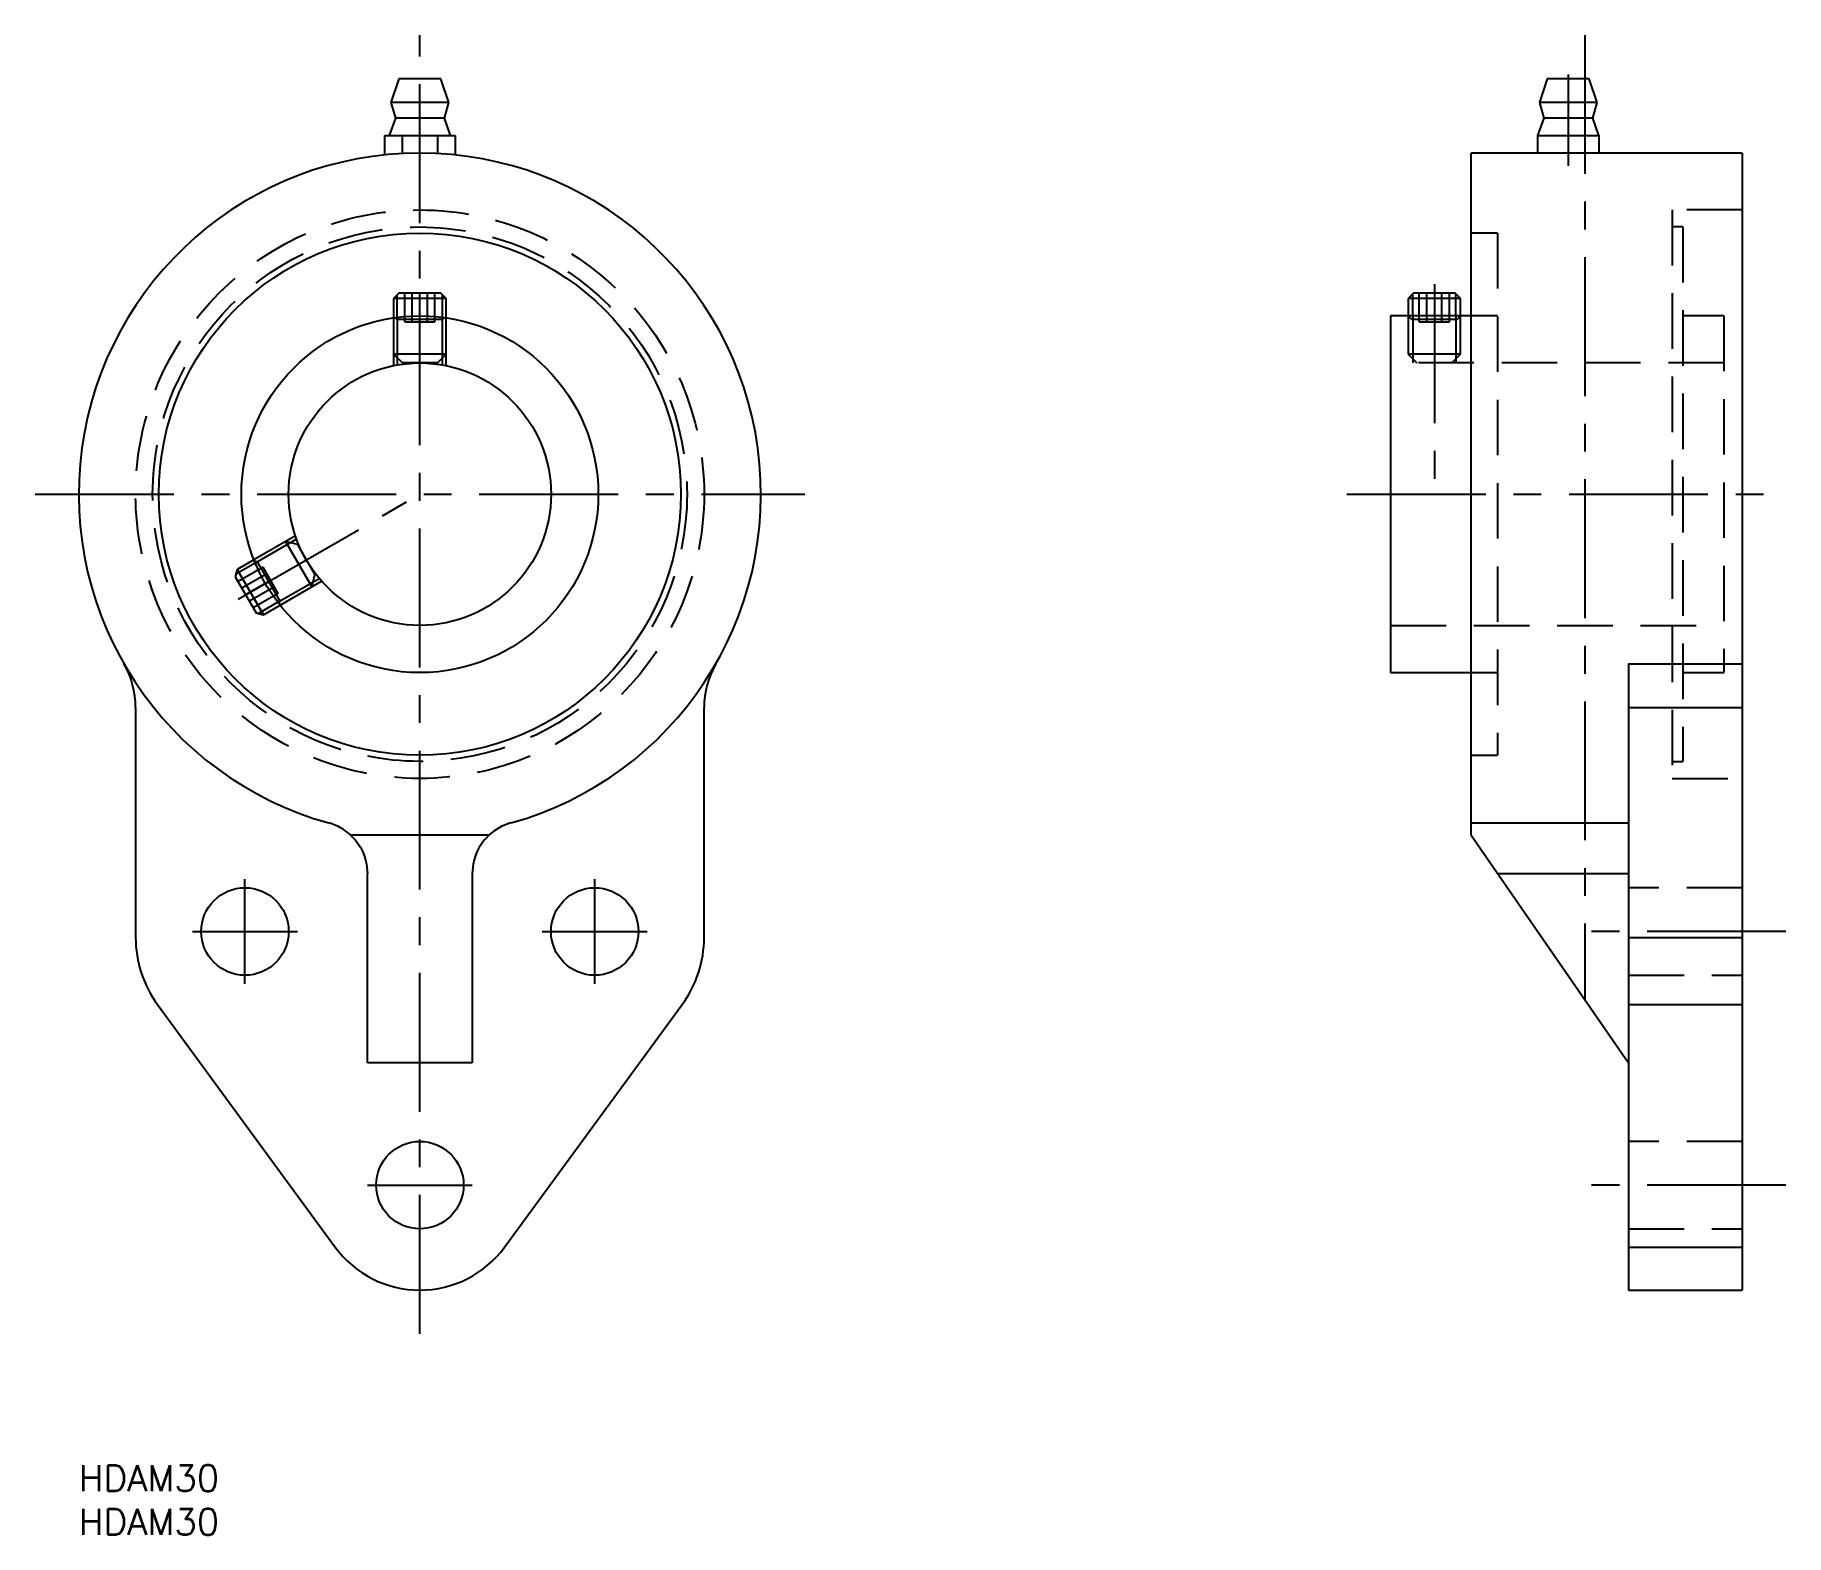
# Model space of a CAD drawing. Extents: x -5 to 195, y -8 to 164.
import ezdxf

# ---------------------------------------------------------------- set-up
doc = ezdxf.new("R2010")
doc.units = 0
doc.header["$LTSCALE"] = 0.5
doc.linetypes.add('CENTER', pattern=[50.8, 31.75, -6.35, 6.35, -6.35])
doc.linetypes.add('DASHED', pattern=[19.05, 12.7, -6.35])
for name, color, linetype in [('MSM_CENTER', 1, 'CENTER'), ('MSM_CONTINUOUS', 7, 'CONTINUOUS'), ('MSM_DASHED', 4, 'DASHED'), ('MSM_NARROW', 5, 'CONTINUOUS'), ('MSM_PART_NUMBER', 7, 'CONTINUOUS')]:
    doc.layers.add(name, color=color, linetype=linetype)
doc.styles.get("Standard").update_dxf_attribs({"font": 'txt.shx', "height": 3, "bigfont": 'bigfont.shx'})

msp = doc.modelspace()

# ---------------------------------------------------------------- linework, layer by layer
at = {"layer": 'MSM_CENTER'}
for p, q in [((39, 15), (39, 163.5)), ((172.2, 163.5), (172.2, 53.22)), ((170.3, 158.97), (170.3, 148.53)), ((155, 135), (155, 111)), ((-5, 111), (83, 111)), ((18.22, 99), (39, 111)), ((145, 111), (195.2, 111)), ((19, 55), (19, 67)), ((59, 55), (59, 67)), ((13, 61), (25, 61)), ((53, 61), (65, 61)), ((195.2, 61), (172.2, 61)), ((33, 32), (45, 32)), ((195.2, 32), (172.2, 32))]:
    msp.add_line(p, q, dxfattribs=at)
at = {"layer": 'MSM_CONTINUOUS'}
for p, q in [((36.6, 158.5), (35.7, 155.8)), ((41.4, 158.5), (36.6, 158.5)), ((42.3, 155.8), (41.4, 158.5)), ((167.9, 158.5), (167, 155.8)), ((172.7, 158.5), (167.9, 158.5)), ((173.6, 155.8), (172.7, 158.5)), ((35.7, 155.8), (36.2, 154)), ((42.3, 155.8), (35.7, 155.8)), ((41.8, 154), (42.3, 155.8)), ((167, 155.8), (167.5, 154)), ((173.6, 155.8), (167, 155.8)), ((173.1, 154), (173.6, 155.8)), ((36.2, 154), (35.5, 152)), ((41.8, 154), (36.2, 154)), ((42.5, 152), (41.8, 154)), ((167.5, 154), (166.8, 152)), ((173.1, 154), (167.5, 154)), ((173.8, 152), (173.1, 154)), ((34.96, 152), (34.96, 149.79)), ((34.96, 152), (43.04, 152)), ((36.98, 152), (36.98, 149.95)), ((41.02, 152), (41.02, 149.95)), ((43.04, 152), (43.04, 149.79)), ((166.8, 152), (173.8, 152)), ((166.8, 152), (166.8, 150)), ((170.3, 152), (170.3, 150)), ((173.8, 152), (173.8, 150)), ((159.2, 72), (159.2, 150)), ((190.2, 150), (159.2, 150)), ((190.2, 150), (190.2, 20)), ((36.61, 134), (36, 133.39)), ((36, 133.39), (36, 131.18)), ((42, 133.39), (36, 133.39)), ((41.39, 134), (36.61, 134)), ((42, 133.39), (41.39, 134)), ((42, 131.18), (42, 133.39)), ((152.61, 134), (152, 133.39)), ((152, 133.39), (152, 131.4)), ((158, 133.39), (152, 133.39)), ((157.39, 134), (152.61, 134)), ((158, 133.39), (157.39, 134)), ((158, 131.4), (158, 133.39)), ((159.2, 131.4), (150, 131.4)), ((150, 131.4), (150, 90.6)), ((18.11, 102.4), (17.89, 101.57)), ((20.03, 103.51), (18.11, 102.4)), ((18.11, 102.4), (21.11, 97.21)), ((17.89, 101.57), (20.27, 97.43)), ((21.11, 97.21), (23.03, 98.31)), ((20.27, 97.43), (21.11, 97.21)), ((150, 90.6), (159.2, 90.6)), ((177.2, 91.59), (177.2, 20)), ((6.5, 86.61), (6.5, 60.32)), ((71.5, 60.32), (71.5, 86.61)), ((46.89, 72), (31.11, 72)), ((31.11, 72), (31.24, 71.87)), ((31.24, 71.87), (31.6, 71.49)), ((31.6, 71.49), (31.76, 71.28)), ((31.76, 71.28), (32.06, 70.85)), ((32.06, 70.85), (32.2, 70.63)), ((32.2, 70.63), (32.44, 70.17)), ((32.44, 70.17), (32.64, 69.68)), ((45.56, 70.17), (45.36, 69.68)), ((45.8, 70.63), (45.56, 70.17)), ((45.94, 70.85), (45.8, 70.63)), ((46.24, 71.28), (45.94, 70.85)), ((46.4, 71.49), (46.24, 71.28)), ((46.76, 71.87), (46.4, 71.49)), ((46.89, 72), (46.76, 71.87)), ((159.2, 72), (177.2, 46)), ((32.64, 69.68), (32.8, 69.18)), ((32.8, 69.18), (32.91, 68.67)), ((32.91, 68.67), (32.94, 68.41)), ((32.94, 68.41), (32.99, 67.89)), ((45.06, 68.41), (45.01, 67.89)), ((45.09, 68.67), (45.06, 68.41)), ((45.2, 69.18), (45.09, 68.67)), ((45.36, 69.68), (45.2, 69.18)), ((32.99, 67.89), (33, 67.63)), ((33, 46), (33, 67.63)), ((45.01, 67.89), (45, 67.63)), ((45, 67.63), (45, 46)), ((9.01, 52.64), (29.32, 24.91)), ((48.68, 24.91), (68.99, 52.64)), ((45, 46), (33, 46)), ((177.2, 20), (190.2, 20))]:
    msp.add_line(p, q, dxfattribs=at)
for centre, radius in [((39, 111), 29.85), ((39, 111), 20.4), ((39, 111), 15), ((19, 61), 5), ((59, 61), 5), ((39, 32), 5)]:
    msp.add_circle(centre, radius, dxfattribs=at)
for centre, radius, start, end in [((39, 111), 39, 285.466, 254.534), ((-3.5, 86.61), 10, 360, 29.8482), ((81.5, 86.61), 10, 150.1518, 180), ((27, 67.63), 6, 46.7538, 74.534), ((51, 67.63), 6, 105.466, 133.2462), ((19.5, 60.32), 13, 180, 216.2189), ((58.5, 60.32), 13, 323.7811, 0), ((39, 32), 12, 216.2189, 323.7811)]:
    msp.add_arc(centre, radius, start, end, dxfattribs=at)
at = {"layer": 'MSM_DASHED'}
for p, q in [((190.2, 143.5), (182.2, 143.5)), ((182.2, 143.5), (182.2, 78.5)), ((162.2, 140.85), (159.2, 140.85)), ((162.2, 140.85), (162.2, 81.15)), ((183.4, 141.55), (182.2, 141.55)), ((183.4, 141.55), (183.4, 80.45)), ((37.27, 130.7), (37.27, 134)), ((38.13, 130.7), (38.13, 134)), ((39, 130.7), (39, 134)), ((39.87, 130.7), (39.87, 134)), ((40.73, 130.7), (40.73, 134)), ((153.27, 130.7), (153.27, 134)), ((154.13, 130.7), (154.13, 134)), ((155.87, 130.7), (155.87, 134)), ((156.73, 130.7), (156.73, 134)), ((36, 131.18), (36, 125.7)), ((36.2, 131.2), (36.41, 130.99)), ((36.41, 131.23), (36.41, 125.78)), ((41.59, 130.99), (36.41, 130.99)), ((37.27, 130.7), (40.73, 130.7)), ((41.59, 125.77), (41.59, 131.23)), ((41.59, 130.99), (41.8, 131.2)), ((42, 125.7), (42, 131.18)), ((152, 131.4), (152, 127)), ((152, 131.4), (152.41, 130.99)), ((157.59, 130.99), (152.41, 130.99)), ((152.54, 131.4), (152.54, 126)), ((153.27, 130.7), (156.73, 130.7)), ((157.46, 131.4), (157.46, 126)), ((157.59, 130.99), (158, 131.4)), ((158, 127), (158, 131.4)), ((162.2, 131.4), (159.2, 131.4)), ((188.1, 131.4), (183.4, 131.4)), ((188.1, 131.4), (188.1, 90.6)), ((42, 127), (36, 127)), ((36, 127), (37, 126)), ((41, 126), (42, 127)), ((158, 127), (152, 127)), ((152, 127), (153, 126)), ((157, 126), (158, 127)), ((41, 126), (37, 126)), ((188.1, 126), (150, 126)), ((24.77, 106.25), (20.03, 103.51)), ((24.91, 105.86), (20.18, 103.13)), ((23.64, 105.6), (26.64, 100.4)), ((25.01, 105.23), (23.64, 105.6)), ((25.01, 105.23), (27.01, 101.77)), ((21.07, 102.65), (18.22, 101)), ((20.39, 103.25), (20.1, 103.33)), ((20.39, 103.25), (22.98, 98.76)), ((22.8, 99.65), (21.07, 102.65)), ((21.51, 101.9), (18.65, 100.25)), ((21.94, 101.15), (19.08, 99.5)), ((22.37, 100.4), (19.51, 98.75)), ((22.77, 98.64), (27.5, 101.37)), ((23.03, 98.31), (27.77, 101.05)), ((26.64, 100.4), (27.01, 101.77)), ((22.8, 99.65), (19.95, 98)), ((22.91, 98.47), (22.98, 98.76)), ((150, 96), (188.1, 96)), ((159.2, 90.6), (162.2, 90.6)), ((183.4, 90.6), (188.1, 90.6)), ((159.2, 81.15), (162.2, 81.15)), ((182.2, 80.45), (183.4, 80.45)), ((182.2, 78.5), (190.2, 78.5)), ((190.2, 66), (177.2, 66)), ((177.2, 56), (190.2, 56)), ((190.2, 37), (177.2, 37)), ((177.2, 27), (190.2, 27))]:
    msp.add_line(p, q, dxfattribs=at)
for radius in [32.5, 30.55]:
    msp.add_circle((39, 111), radius, dxfattribs=at)
at = {"layer": 'MSM_NARROW'}
for p, q in [((36.41, 131.23), (36.41, 133.79)), ((41.59, 131.23), (41.59, 133.79)), ((152.54, 131.4), (152.54, 133.93)), ((157.46, 131.4), (157.46, 133.93)), ((20.18, 103.13), (17.96, 101.85)), ((22.77, 98.64), (20.56, 97.36)), ((177.2, 91.59), (190.2, 91.59)), ((177.2, 86.61), (190.2, 86.61)), ((159.2, 73.41), (177.2, 73.41)), ((162.23, 67.63), (177.2, 67.63)), ((177.2, 60.32), (190.2, 60.32)), ((177.2, 52.64), (190.2, 52.64)), ((177.2, 24.91), (190.2, 24.91))]:
    msp.add_line(p, q, dxfattribs=at)

# ---------------------------------------------------------------- texts
at = {"layer": 'MSM_PART_NUMBER'}
for p in [(0, -3), (0, -8)]:
    msp.add_text('HDAM30', height=3, dxfattribs=at).set_placement(p)

doc.saveas('drawing.dxf')
